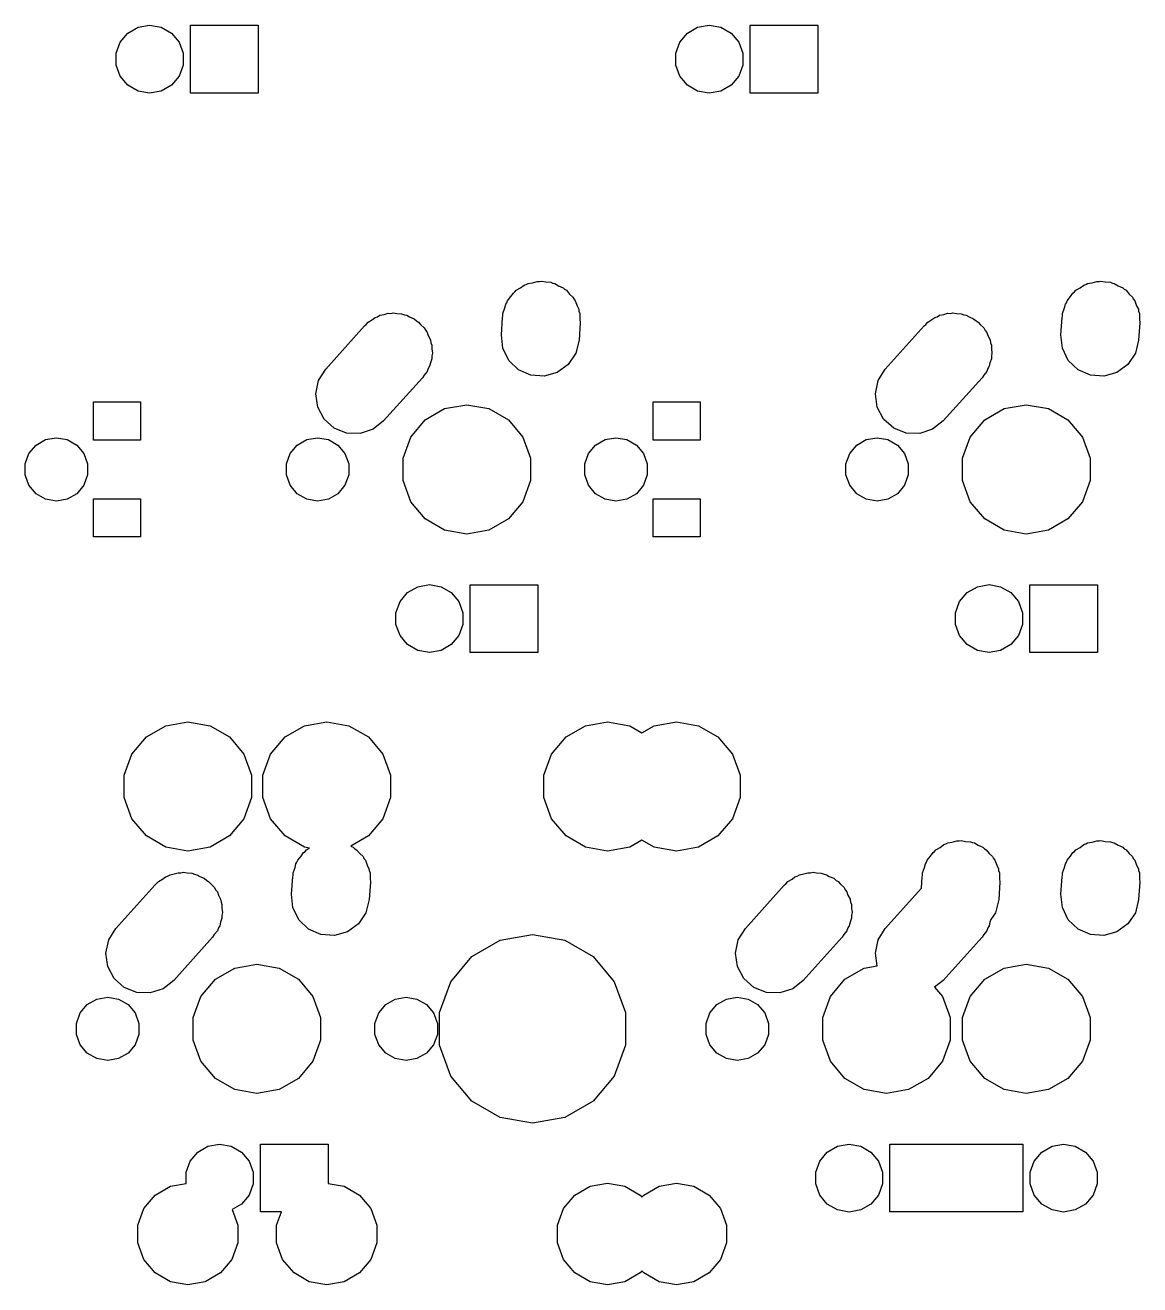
# Model space of a CAD drawing. Extents: x 50 to 349, y -142 to -48.
# Drawn here: x 218.33 to 256.27, y -142.07 to -99.17 of the extents above; entities that cross this region are included whole.
import ezdxf

# ---------------------------------------------------------------- set-up
doc = ezdxf.new("R2010")
doc.units = 0
doc.header["$MEASUREMENT"] = 0
doc.layers.add('BLACK', color=7, linetype='CONTINUOUS')

msp = doc.modelspace()

# ---------------------------------------------------------------- linework, layer by layer
at = {"layer": 'Black'}
for p, q in [((221.566, -99.7515), (221.824, -99.4438)), ((221.824, -99.4438), (222.172, -99.2429)), ((222.172, -99.2429), (222.567, -99.1731)), ((222.567, -99.1731), (222.963, -99.2429)), ((222.963, -99.2429), (223.311, -99.4438)), ((223.311, -99.4438), (223.569, -99.7515)), ((223.955, -101.483), (223.955, -99.1775)), ((223.955, -99.1775), (226.26, -99.1775)), ((226.26, -99.1775), (226.26, -101.483)), ((240.616, -99.7515), (240.874, -99.4438)), ((240.874, -99.4438), (241.222, -99.2429)), ((241.222, -99.2429), (241.617, -99.1731)), ((241.617, -99.1731), (242.013, -99.2429)), ((242.013, -99.2429), (242.361, -99.4438)), ((242.361, -99.4438), (242.619, -99.7515)), ((243.005, -101.483), (243.005, -99.1775)), ((243.005, -99.1775), (245.31, -99.1775)), ((245.31, -99.1775), (245.31, -101.483)), ((221.428, -100.129), (221.566, -99.7515)), ((223.569, -99.7515), (223.707, -100.129)), ((240.478, -100.129), (240.616, -99.7515)), ((242.619, -99.7515), (242.757, -100.129)), ((221.428, -100.531), (221.428, -100.129)), ((223.707, -100.129), (223.707, -100.531)), ((240.478, -100.531), (240.478, -100.129)), ((242.757, -100.129), (242.757, -100.531)), ((221.566, -100.908), (221.428, -100.531)), ((223.707, -100.531), (223.569, -100.908)), ((240.616, -100.908), (240.478, -100.531)), ((242.757, -100.531), (242.619, -100.908)), ((221.824, -101.216), (221.566, -100.908)), ((222.172, -101.417), (221.824, -101.216)), ((223.311, -101.216), (222.963, -101.417)), ((223.569, -100.908), (223.311, -101.216)), ((240.874, -101.216), (240.616, -100.908)), ((241.222, -101.417), (240.874, -101.216)), ((242.361, -101.216), (242.013, -101.417)), ((242.619, -100.908), (242.361, -101.216)), ((222.567, -101.487), (222.172, -101.417)), ((222.963, -101.417), (222.567, -101.487)), ((226.26, -101.483), (223.955, -101.483)), ((241.617, -101.487), (241.222, -101.417)), ((242.013, -101.417), (241.617, -101.487)), ((245.31, -101.483), (243.005, -101.483)), ((235.19, -108.119), (235.321, -108.023)), ((235.321, -108.023), (235.389, -108.004)), ((235.389, -108.004), (235.448, -107.97)), ((235.448, -107.97), (235.599, -107.943)), ((235.599, -107.943), (235.763, -107.896)), ((235.763, -107.896), (235.838, -107.901)), ((235.838, -107.901), (235.903, -107.89)), ((235.903, -107.89), (236.051, -107.916)), ((236.051, -107.916), (236.222, -107.928)), ((236.222, -107.928), (236.291, -107.958)), ((236.291, -107.958), (236.357, -107.97)), ((236.357, -107.97), (236.491, -108.047)), ((236.491, -108.047), (236.643, -108.115)), ((254.24, -108.119), (254.371, -108.023)), ((254.371, -108.023), (254.439, -108.004)), ((254.439, -108.004), (254.498, -107.97)), ((254.498, -107.97), (254.649, -107.943)), ((254.649, -107.943), (254.813, -107.896)), ((254.813, -107.896), (254.888, -107.901)), ((254.888, -107.901), (254.952, -107.89)), ((254.952, -107.89), (255.101, -107.916)), ((255.101, -107.916), (255.272, -107.928)), ((255.272, -107.928), (255.341, -107.958)), ((255.341, -107.958), (255.407, -107.97)), ((255.407, -107.97), (255.541, -108.047)), ((255.541, -108.047), (255.693, -108.115)), ((234.751, -108.555), (234.866, -108.417)), ((234.866, -108.417), (234.949, -108.294)), ((234.949, -108.294), (235.001, -108.256)), ((235.001, -108.256), (235.048, -108.201)), ((235.048, -108.201), (235.19, -108.119)), ((236.643, -108.115), (236.695, -108.165)), ((236.695, -108.165), (236.757, -108.201)), ((236.757, -108.201), (236.863, -108.327)), ((236.863, -108.327), (236.974, -108.434)), ((236.974, -108.434), (237.004, -108.495)), ((237.004, -108.495), (237.054, -108.555)), ((253.801, -108.555), (253.916, -108.417)), ((253.916, -108.417), (253.999, -108.294)), ((253.999, -108.294), (254.051, -108.256)), ((254.051, -108.256), (254.098, -108.201)), ((254.098, -108.201), (254.24, -108.119)), ((255.693, -108.115), (255.745, -108.165)), ((255.745, -108.165), (255.807, -108.201)), ((255.807, -108.201), (255.913, -108.327)), ((255.913, -108.327), (256.024, -108.434)), ((256.024, -108.434), (256.054, -108.495)), ((256.054, -108.495), (256.104, -108.555)), ((234.593, -108.989), (234.661, -108.802)), ((234.661, -108.802), (234.692, -108.676)), ((234.692, -108.676), (234.724, -108.629)), ((234.724, -108.629), (234.751, -108.555)), ((237.054, -108.555), (237.116, -108.724)), ((237.116, -108.724), (237.176, -108.847)), ((237.176, -108.847), (237.183, -108.907)), ((237.183, -108.907), (237.212, -108.989)), ((253.643, -108.989), (253.711, -108.802)), ((253.711, -108.802), (253.742, -108.676)), ((253.742, -108.676), (253.774, -108.629)), ((253.774, -108.629), (253.801, -108.555)), ((256.104, -108.555), (256.166, -108.724)), ((256.166, -108.724), (256.226, -108.847)), ((256.226, -108.847), (256.233, -108.907)), ((256.233, -108.907), (256.262, -108.989)), ((229.882, -109.409), (229.936, -109.366)), ((229.936, -109.366), (230.008, -109.281)), ((230.008, -109.281), (230.148, -109.2)), ((230.148, -109.2), (230.244, -109.125)), ((230.244, -109.125), (230.323, -109.099)), ((230.323, -109.099), (230.408, -109.05)), ((230.408, -109.05), (230.548, -109.025)), ((230.548, -109.025), (230.682, -108.982)), ((230.682, -108.982), (230.778, -108.985)), ((230.778, -108.985), (230.862, -108.97)), ((230.862, -108.97), (230.986, -108.992)), ((230.986, -108.992), (231.142, -108.997)), ((231.142, -108.997), (231.24, -109.037)), ((231.24, -109.037), (231.317, -109.05)), ((231.317, -109.05), (231.417, -109.108)), ((231.417, -109.108), (231.569, -109.169)), ((231.569, -109.169), (231.652, -109.243)), ((231.652, -109.243), (231.717, -109.281)), ((231.717, -109.281), (231.789, -109.366)), ((231.789, -109.366), (231.911, -109.476)), ((234.54, -109.715), (234.581, -109.123)), ((234.581, -109.123), (234.593, -109.076)), ((234.593, -109.076), (234.593, -108.989)), ((237.225, -109.305), (237.184, -109.897)), ((237.212, -108.989), (237.212, -109.188)), ((237.212, -109.188), (237.225, -109.305)), ((248.932, -109.409), (248.986, -109.366)), ((248.986, -109.366), (249.058, -109.281)), ((249.058, -109.281), (249.198, -109.2)), ((249.198, -109.2), (249.294, -109.125)), ((249.294, -109.125), (249.373, -109.099)), ((249.373, -109.099), (249.458, -109.05)), ((249.458, -109.05), (249.598, -109.025)), ((249.598, -109.025), (249.732, -108.982)), ((249.732, -108.982), (249.828, -108.985)), ((249.828, -108.985), (249.912, -108.97)), ((249.912, -108.97), (250.036, -108.992)), ((250.036, -108.992), (250.192, -108.997)), ((250.192, -108.997), (250.29, -109.037)), ((250.29, -109.037), (250.367, -109.05)), ((250.367, -109.05), (250.467, -109.108)), ((250.467, -109.108), (250.619, -109.169)), ((250.619, -109.169), (250.702, -109.243)), ((250.702, -109.243), (250.767, -109.281)), ((250.767, -109.281), (250.839, -109.366)), ((250.839, -109.366), (250.961, -109.476)), ((253.59, -109.715), (253.631, -109.123)), ((253.631, -109.123), (253.643, -109.076)), ((253.643, -109.076), (253.643, -108.989)), ((256.275, -109.305), (256.234, -109.897)), ((256.262, -108.989), (256.262, -109.188)), ((256.262, -109.188), (256.275, -109.305)), ((228.56, -110.882), (229.882, -109.409)), ((231.911, -109.476), (231.964, -109.575)), ((231.964, -109.575), (232.014, -109.635)), ((232.014, -109.635), (232.054, -109.743)), ((232.054, -109.743), (232.128, -109.882)), ((234.589, -110.173), (234.54, -109.715)), ((247.61, -110.882), (248.932, -109.409)), ((250.961, -109.476), (251.014, -109.575)), ((251.014, -109.575), (251.064, -109.635)), ((251.064, -109.635), (251.104, -109.743)), ((251.104, -109.743), (251.178, -109.882)), ((253.639, -110.173), (253.59, -109.715)), ((232.128, -109.882), (232.143, -109.988)), ((232.143, -109.988), (232.172, -110.069)), ((232.172, -110.069), (232.172, -110.195)), ((232.172, -110.195), (232.193, -110.337)), ((234.791, -110.586), (234.589, -110.173)), ((237.184, -109.897), (237.073, -110.344)), ((251.178, -109.882), (251.193, -109.988)), ((251.193, -109.988), (251.222, -110.069)), ((251.222, -110.069), (251.222, -110.195)), ((251.222, -110.195), (251.243, -110.337)), ((253.841, -110.586), (253.639, -110.173)), ((256.234, -109.897), (256.123, -110.344)), ((232.172, -110.531), (232.124, -110.665)), ((232.193, -110.337), (232.172, -110.434)), ((232.172, -110.434), (232.172, -110.531)), ((235.122, -110.905), (234.791, -110.586)), ((237.073, -110.344), (236.816, -110.726)), ((251.222, -110.531), (251.174, -110.665)), ((251.243, -110.337), (251.222, -110.434)), ((251.222, -110.434), (251.222, -110.531)), ((254.172, -110.905), (253.841, -110.586)), ((256.123, -110.344), (255.866, -110.726)), ((228.317, -111.272), (228.56, -110.882)), ((231.91, -111.09), (231.855, -111.178)), ((232.014, -110.965), (231.91, -111.09)), ((232.052, -110.861), (232.014, -110.965)), ((232.098, -110.788), (232.052, -110.861)), ((232.124, -110.665), (232.098, -110.788)), ((235.543, -111.092), (235.122, -110.905)), ((236.002, -111.124), (235.543, -111.092)), ((236.444, -110.997), (236.002, -111.124)), ((236.816, -110.726), (236.444, -110.997)), ((247.367, -111.272), (247.61, -110.882)), ((250.96, -111.09), (250.905, -111.178)), ((251.064, -110.965), (250.96, -111.09)), ((251.102, -110.861), (251.064, -110.965)), ((251.148, -110.788), (251.102, -110.861)), ((251.174, -110.665), (251.148, -110.788)), ((254.593, -111.092), (254.172, -110.905)), ((255.052, -111.124), (254.593, -111.092)), ((255.494, -110.997), (255.052, -111.124)), ((255.866, -110.726), (255.494, -110.997)), ((228.222, -111.723), (228.317, -111.272)), ((231.855, -111.178), (230.533, -112.651)), ((247.272, -111.723), (247.367, -111.272)), ((250.905, -111.178), (249.583, -112.651)), ((228.287, -112.178), (228.222, -111.723)), ((247.337, -112.178), (247.272, -111.723)), ((220.656, -113.3), (220.656, -112)), ((220.656, -112), (222.256, -112)), ((222.256, -112), (222.256, -113.3)), ((228.504, -112.584), (228.287, -112.178)), ((231.947, -112.613), (232.609, -112.231)), ((232.609, -112.231), (233.362, -112.098)), ((233.362, -112.098), (234.116, -112.231)), ((234.116, -112.231), (234.778, -112.613)), ((239.706, -113.3), (239.706, -112)), ((239.706, -112), (241.306, -112)), ((241.306, -112), (241.306, -113.3)), ((247.554, -112.584), (247.337, -112.178)), ((250.997, -112.613), (251.659, -112.231)), ((251.659, -112.231), (252.412, -112.098)), ((252.412, -112.098), (253.166, -112.231)), ((253.166, -112.231), (253.828, -112.613)), ((228.846, -112.891), (228.504, -112.584)), ((230.533, -112.651), (230.171, -112.935)), ((231.455, -113.199), (231.947, -112.613)), ((234.778, -112.613), (235.27, -113.199)), ((247.896, -112.891), (247.554, -112.584)), ((249.583, -112.651), (249.221, -112.935)), ((250.505, -113.199), (250.997, -112.613)), ((253.828, -112.613), (254.32, -113.199)), ((219.023, -113.286), (219.392, -113.221)), ((219.392, -113.221), (219.762, -113.286)), ((227.913, -113.286), (228.282, -113.221)), ((228.282, -113.221), (228.652, -113.286)), ((229.273, -113.063), (228.846, -112.891)), ((229.733, -113.078), (229.273, -113.063)), ((230.171, -112.935), (229.733, -113.078)), ((231.194, -113.918), (231.455, -113.199)), ((235.27, -113.199), (235.531, -113.918)), ((238.073, -113.286), (238.442, -113.221)), ((238.442, -113.221), (238.812, -113.286)), ((246.963, -113.286), (247.332, -113.221)), ((247.332, -113.221), (247.702, -113.286)), ((248.323, -113.063), (247.896, -112.891)), ((248.783, -113.078), (248.323, -113.063)), ((249.221, -112.935), (248.783, -113.078)), ((250.244, -113.918), (250.505, -113.199)), ((254.32, -113.199), (254.581, -113.918)), ((218.458, -113.76), (218.699, -113.473)), ((218.699, -113.473), (219.023, -113.286)), ((219.762, -113.286), (220.086, -113.473)), ((220.086, -113.473), (220.327, -113.76)), ((222.256, -113.3), (220.656, -113.3)), ((227.348, -113.76), (227.589, -113.473)), ((227.589, -113.473), (227.913, -113.286)), ((228.652, -113.286), (228.976, -113.473)), ((228.976, -113.473), (229.217, -113.76)), ((237.508, -113.76), (237.749, -113.473)), ((237.749, -113.473), (238.073, -113.286)), ((238.812, -113.286), (239.136, -113.473)), ((239.136, -113.473), (239.377, -113.76)), ((241.306, -113.3), (239.706, -113.3)), ((246.398, -113.76), (246.639, -113.473)), ((246.639, -113.473), (246.963, -113.286)), ((247.702, -113.286), (248.026, -113.473)), ((248.026, -113.473), (248.267, -113.76)), ((218.33, -114.113), (218.458, -113.76)), ((220.327, -113.76), (220.455, -114.113)), ((227.22, -114.113), (227.348, -113.76)), ((229.217, -113.76), (229.345, -114.113)), ((231.194, -114.682), (231.194, -113.918)), ((235.531, -113.918), (235.531, -114.682)), ((237.38, -114.113), (237.508, -113.76)), ((239.377, -113.76), (239.505, -114.113)), ((246.27, -114.113), (246.398, -113.76)), ((248.267, -113.76), (248.395, -114.113)), ((250.244, -114.682), (250.244, -113.918)), ((254.581, -113.918), (254.581, -114.682)), ((218.33, -114.487), (218.33, -114.113)), ((218.458, -114.84), (218.33, -114.487)), ((220.455, -114.487), (220.327, -114.84)), ((220.455, -114.113), (220.455, -114.487)), ((227.22, -114.487), (227.22, -114.113)), ((227.348, -114.84), (227.22, -114.487)), ((229.345, -114.487), (229.217, -114.84)), ((229.345, -114.113), (229.345, -114.487)), ((237.38, -114.487), (237.38, -114.113)), ((237.508, -114.84), (237.38, -114.487)), ((239.505, -114.487), (239.377, -114.84)), ((239.505, -114.113), (239.505, -114.487)), ((246.27, -114.487), (246.27, -114.113)), ((246.398, -114.84), (246.27, -114.487)), ((248.395, -114.487), (248.267, -114.84)), ((248.395, -114.113), (248.395, -114.487)), ((218.699, -115.127), (218.458, -114.84)), ((220.327, -114.84), (220.086, -115.127)), ((227.589, -115.127), (227.348, -114.84)), ((229.217, -114.84), (228.976, -115.127)), ((231.455, -115.401), (231.194, -114.682)), ((235.531, -114.682), (235.27, -115.401)), ((237.749, -115.127), (237.508, -114.84)), ((239.377, -114.84), (239.136, -115.127)), ((246.639, -115.127), (246.398, -114.84)), ((248.267, -114.84), (248.026, -115.127)), ((250.505, -115.401), (250.244, -114.682)), ((254.581, -114.682), (254.32, -115.401)), ((219.023, -115.314), (218.699, -115.127)), ((219.392, -115.379), (219.023, -115.314)), ((219.762, -115.314), (219.392, -115.379)), ((220.086, -115.127), (219.762, -115.314)), ((220.656, -116.6), (220.656, -115.3)), ((220.656, -115.3), (222.256, -115.3)), ((222.256, -115.3), (222.256, -116.6)), ((227.913, -115.314), (227.589, -115.127)), ((228.282, -115.379), (227.913, -115.314)), ((228.652, -115.314), (228.282, -115.379)), ((228.976, -115.127), (228.652, -115.314)), ((238.073, -115.314), (237.749, -115.127)), ((238.442, -115.379), (238.073, -115.314)), ((238.812, -115.314), (238.442, -115.379)), ((239.136, -115.127), (238.812, -115.314)), ((239.706, -116.6), (239.706, -115.3)), ((239.706, -115.3), (241.306, -115.3)), ((241.306, -115.3), (241.306, -116.6)), ((246.963, -115.314), (246.639, -115.127)), ((247.332, -115.379), (246.963, -115.314)), ((247.702, -115.314), (247.332, -115.379)), ((248.026, -115.127), (247.702, -115.314)), ((231.947, -115.987), (231.455, -115.401)), ((235.27, -115.401), (234.778, -115.987)), ((250.997, -115.987), (250.505, -115.401)), ((254.32, -115.401), (253.828, -115.987)), ((232.609, -116.369), (231.947, -115.987)), ((234.778, -115.987), (234.116, -116.369)), ((251.659, -116.369), (250.997, -115.987)), ((253.828, -115.987), (253.166, -116.369)), ((222.256, -116.6), (220.656, -116.6)), ((233.362, -116.502), (232.609, -116.369)), ((234.116, -116.369), (233.362, -116.502)), ((241.306, -116.6), (239.706, -116.6)), ((252.412, -116.502), (251.659, -116.369)), ((253.166, -116.369), (252.412, -116.502)), ((231.349, -118.494), (231.697, -118.293)), ((231.697, -118.293), (232.093, -118.223)), ((232.093, -118.223), (232.488, -118.293)), ((232.488, -118.293), (232.836, -118.494)), ((233.48, -120.532), (233.48, -118.227)), ((233.48, -118.227), (235.785, -118.227)), ((235.785, -118.227), (235.785, -120.532)), ((250.399, -118.494), (250.747, -118.293)), ((250.747, -118.293), (251.142, -118.223)), ((251.142, -118.223), (251.538, -118.293)), ((251.538, -118.293), (251.886, -118.494)), ((252.53, -120.532), (252.53, -118.227)), ((252.53, -118.227), (254.835, -118.227)), ((254.835, -118.227), (254.835, -120.532)), ((230.953, -119.179), (231.091, -118.802)), ((231.091, -118.802), (231.349, -118.494)), ((232.836, -118.494), (233.094, -118.802)), ((233.094, -118.802), (233.232, -119.179)), ((250.003, -119.179), (250.141, -118.802)), ((250.141, -118.802), (250.399, -118.494)), ((251.886, -118.494), (252.144, -118.802)), ((252.144, -118.802), (252.282, -119.179)), ((230.953, -119.581), (230.953, -119.179)), ((233.232, -119.179), (233.232, -119.581)), ((250.003, -119.581), (250.003, -119.179)), ((252.282, -119.179), (252.282, -119.581)), ((231.091, -119.958), (230.953, -119.581)), ((233.232, -119.581), (233.094, -119.958)), ((250.141, -119.958), (250.003, -119.581)), ((252.282, -119.581), (252.144, -119.958)), ((231.349, -120.266), (231.091, -119.958)), ((233.094, -119.958), (232.836, -120.266)), ((250.399, -120.266), (250.141, -119.958)), ((252.144, -119.958), (251.886, -120.266)), ((231.697, -120.467), (231.349, -120.266)), ((232.093, -120.537), (231.697, -120.467)), ((232.488, -120.467), (232.093, -120.537)), ((232.836, -120.266), (232.488, -120.467)), ((250.747, -120.467), (250.399, -120.266)), ((251.142, -120.537), (250.747, -120.467)), ((251.538, -120.467), (251.142, -120.537)), ((251.886, -120.266), (251.538, -120.467)), ((235.785, -120.532), (233.48, -120.532)), ((254.835, -120.532), (252.53, -120.532)), ((222.454, -123.408), (223.116, -123.026)), ((223.116, -123.026), (223.869, -122.893)), ((223.869, -122.893), (224.622, -123.026)), ((224.622, -123.026), (225.285, -123.408)), ((227.178, -123.408), (227.84, -123.026)), ((227.84, -123.026), (228.594, -122.893)), ((228.594, -122.893), (228.597, -122.893)), ((228.597, -122.893), (228.6, -122.893)), ((228.6, -122.893), (229.353, -123.026)), ((229.353, -123.026), (230.016, -123.408)), ((236.741, -123.408), (237.404, -123.026)), ((237.404, -123.026), (238.157, -122.893)), ((238.157, -122.893), (238.91, -123.026)), ((238.91, -123.026), (239.328, -123.267)), ((239.328, -123.267), (239.747, -123.026)), ((239.747, -123.026), (240.5, -122.893)), ((240.5, -122.893), (241.253, -123.026)), ((241.253, -123.026), (241.915, -123.408)), ((221.962, -123.994), (222.454, -123.408)), ((225.285, -123.408), (225.776, -123.994)), ((226.686, -123.994), (227.178, -123.408)), ((230.016, -123.408), (230.507, -123.994)), ((236.25, -123.994), (236.741, -123.408)), ((241.915, -123.408), (242.407, -123.994)), ((221.7, -124.713), (221.962, -123.994)), ((225.776, -123.994), (226.038, -124.713)), ((226.425, -124.713), (226.686, -123.994)), ((230.507, -123.994), (230.769, -124.713)), ((235.988, -124.713), (236.25, -123.994)), ((242.407, -123.994), (242.669, -124.713)), ((221.7, -125.477), (221.7, -124.713)), ((226.038, -124.713), (226.038, -125.477)), ((226.425, -125.477), (226.425, -124.713)), ((230.769, -124.713), (230.769, -125.477)), ((235.988, -125.477), (235.988, -124.713)), ((242.669, -124.713), (242.669, -125.477)), ((221.962, -126.196), (221.7, -125.477)), ((226.038, -125.477), (225.776, -126.196)), ((226.686, -126.196), (226.425, -125.477)), ((230.769, -125.477), (230.507, -126.196)), ((236.25, -126.196), (235.988, -125.477)), ((242.669, -125.477), (242.407, -126.196)), ((222.454, -126.782), (221.962, -126.196)), ((225.776, -126.196), (225.285, -126.782)), ((227.178, -126.782), (226.686, -126.196)), ((230.507, -126.196), (230.016, -126.782)), ((236.741, -126.782), (236.25, -126.196)), ((242.407, -126.196), (241.915, -126.782)), ((223.116, -127.164), (222.454, -126.782)), ((225.285, -126.782), (224.622, -127.164)), ((227.84, -127.164), (227.178, -126.782)), ((230.016, -126.782), (229.416, -127.128)), ((237.404, -127.164), (236.741, -126.782)), ((239.328, -126.923), (238.91, -127.164)), ((239.747, -127.164), (239.328, -126.923)), ((241.915, -126.782), (241.253, -127.164)), ((249.887, -126.993), (250.051, -126.946)), ((250.051, -126.946), (250.125, -126.951)), ((250.125, -126.951), (250.19, -126.94)), ((250.19, -126.94), (250.338, -126.966)), ((254.649, -126.993), (254.813, -126.946)), ((254.813, -126.946), (254.888, -126.951)), ((254.888, -126.951), (254.952, -126.94)), ((254.952, -126.94), (255.101, -126.966)), ((223.869, -127.297), (223.116, -127.164)), ((224.622, -127.164), (223.869, -127.297)), ((227.722, -127.467), (227.805, -127.344)), ((227.805, -127.344), (227.858, -127.306)), ((228.004, -127.193), (227.84, -127.164)), ((227.858, -127.306), (227.904, -127.251)), ((227.904, -127.251), (228.004, -127.193)), ((229.416, -127.128), (229.499, -127.165)), ((229.499, -127.165), (229.551, -127.215)), ((229.551, -127.215), (229.614, -127.251)), ((229.614, -127.251), (229.719, -127.377)), ((229.719, -127.377), (229.83, -127.484)), ((238.157, -127.297), (237.404, -127.164)), ((238.91, -127.164), (238.157, -127.297)), ((240.5, -127.297), (239.747, -127.164)), ((241.253, -127.164), (240.5, -127.297)), ((249.154, -127.467), (249.236, -127.344)), ((249.236, -127.344), (249.289, -127.306)), ((249.289, -127.306), (249.335, -127.251)), ((249.335, -127.251), (249.477, -127.169)), ((249.477, -127.169), (249.608, -127.073)), ((249.608, -127.073), (249.677, -127.054)), ((249.677, -127.054), (249.735, -127.02)), ((249.735, -127.02), (249.887, -126.993)), ((250.338, -126.966), (250.51, -126.978)), ((250.51, -126.978), (250.579, -127.008)), ((250.579, -127.008), (250.645, -127.02)), ((250.645, -127.02), (250.778, -127.097)), ((250.778, -127.097), (250.93, -127.165)), ((250.93, -127.165), (250.983, -127.215)), ((250.983, -127.215), (251.045, -127.251)), ((251.045, -127.251), (251.15, -127.377)), ((251.15, -127.377), (251.262, -127.484)), ((253.916, -127.467), (253.999, -127.344)), ((253.999, -127.344), (254.051, -127.306)), ((254.051, -127.306), (254.098, -127.251)), ((254.098, -127.251), (254.24, -127.169)), ((254.24, -127.169), (254.371, -127.073)), ((254.371, -127.073), (254.439, -127.054)), ((254.439, -127.054), (254.498, -127.02)), ((254.498, -127.02), (254.649, -126.993)), ((255.101, -126.966), (255.272, -126.978)), ((255.272, -126.978), (255.341, -127.008)), ((255.341, -127.008), (255.407, -127.02)), ((255.407, -127.02), (255.541, -127.097)), ((255.541, -127.097), (255.693, -127.165)), ((255.693, -127.165), (255.745, -127.215)), ((255.745, -127.215), (255.807, -127.251)), ((255.807, -127.251), (255.913, -127.377)), ((255.913, -127.377), (256.024, -127.484)), ((227.517, -127.852), (227.548, -127.726)), ((227.548, -127.726), (227.58, -127.679)), ((227.58, -127.679), (227.607, -127.605)), ((227.607, -127.605), (227.722, -127.467)), ((229.83, -127.484), (229.86, -127.545)), ((229.86, -127.545), (229.911, -127.605)), ((229.911, -127.605), (229.972, -127.774)), ((229.972, -127.774), (230.032, -127.897)), ((248.948, -127.852), (248.979, -127.726)), ((248.979, -127.726), (249.011, -127.679)), ((249.011, -127.679), (249.038, -127.605)), ((249.038, -127.605), (249.154, -127.467)), ((251.262, -127.484), (251.291, -127.545)), ((251.291, -127.545), (251.342, -127.605)), ((251.342, -127.605), (251.403, -127.774)), ((251.403, -127.774), (251.464, -127.897)), ((253.711, -127.852), (253.742, -127.726)), ((253.742, -127.726), (253.774, -127.679)), ((253.774, -127.679), (253.801, -127.605)), ((253.801, -127.605), (253.916, -127.467)), ((256.024, -127.484), (256.054, -127.545)), ((256.054, -127.545), (256.104, -127.605)), ((256.104, -127.605), (256.166, -127.774)), ((256.166, -127.774), (256.226, -127.897)), ((223.005, -128.25), (223.101, -128.175)), ((223.101, -128.175), (223.18, -128.149)), ((223.18, -128.149), (223.264, -128.1)), ((223.264, -128.1), (223.404, -128.075)), ((223.404, -128.075), (223.538, -128.032)), ((223.538, -128.032), (223.634, -128.035)), ((223.634, -128.035), (223.719, -128.02)), ((223.719, -128.02), (223.843, -128.042)), ((223.843, -128.042), (223.998, -128.047)), ((223.998, -128.047), (224.096, -128.087)), ((224.096, -128.087), (224.174, -128.1)), ((224.174, -128.1), (224.273, -128.158)), ((224.273, -128.158), (224.425, -128.219)), ((224.425, -128.219), (224.508, -128.293)), ((227.396, -128.765), (227.437, -128.173)), ((227.437, -128.173), (227.449, -128.126)), ((227.449, -128.039), (227.517, -127.852)), ((227.449, -128.126), (227.449, -128.039)), ((230.032, -127.897), (230.039, -127.957)), ((230.039, -127.957), (230.069, -128.039)), ((230.069, -128.039), (230.069, -128.238)), ((230.069, -128.238), (230.081, -128.355)), ((244.436, -128.25), (244.532, -128.175)), ((244.532, -128.175), (244.611, -128.149)), ((244.611, -128.149), (244.695, -128.1)), ((244.695, -128.1), (244.835, -128.075)), ((244.835, -128.075), (244.969, -128.032)), ((244.969, -128.032), (245.065, -128.035)), ((245.065, -128.035), (245.15, -128.02)), ((245.15, -128.02), (245.274, -128.042)), ((245.274, -128.042), (245.429, -128.047)), ((245.429, -128.047), (245.528, -128.087)), ((245.528, -128.087), (245.605, -128.1)), ((245.605, -128.1), (245.704, -128.158)), ((245.704, -128.158), (245.856, -128.219)), ((245.856, -128.219), (245.939, -128.293)), ((248.842, -128.559), (248.869, -128.173)), ((248.869, -128.173), (248.88, -128.126)), ((248.88, -128.039), (248.948, -127.852)), ((248.88, -128.126), (248.88, -128.039)), ((251.464, -127.897), (251.47, -127.957)), ((251.47, -127.957), (251.5, -128.039)), ((251.5, -128.039), (251.5, -128.238)), ((251.5, -128.238), (251.512, -128.355)), ((253.59, -128.765), (253.631, -128.173)), ((253.631, -128.173), (253.643, -128.126)), ((253.643, -128.039), (253.711, -127.852)), ((253.643, -128.126), (253.643, -128.039)), ((256.226, -127.897), (256.233, -127.957)), ((256.233, -127.957), (256.262, -128.039)), ((256.262, -128.039), (256.262, -128.238)), ((256.262, -128.238), (256.275, -128.355)), ((221.417, -129.932), (222.738, -128.459)), ((222.738, -128.459), (222.792, -128.416)), ((222.792, -128.416), (222.864, -128.331)), ((222.864, -128.331), (223.005, -128.25)), ((224.508, -128.293), (224.574, -128.331)), ((224.574, -128.331), (224.645, -128.416)), ((224.645, -128.416), (224.767, -128.526)), ((224.767, -128.526), (224.82, -128.625)), ((224.82, -128.625), (224.871, -128.685)), ((230.081, -128.355), (230.04, -128.947)), ((242.848, -129.932), (244.17, -128.459)), ((244.17, -128.459), (244.224, -128.416)), ((244.224, -128.416), (244.295, -128.331)), ((244.295, -128.331), (244.436, -128.25)), ((245.939, -128.293), (246.005, -128.331)), ((246.005, -128.331), (246.076, -128.416)), ((246.076, -128.416), (246.199, -128.526)), ((246.199, -128.526), (246.251, -128.625)), ((246.251, -128.625), (246.302, -128.685)), ((247.61, -129.932), (248.842, -128.559)), ((251.512, -128.355), (251.471, -128.947)), ((256.275, -128.355), (256.234, -128.947)), ((224.871, -128.685), (224.91, -128.793)), ((224.91, -128.793), (224.984, -128.932)), ((224.984, -128.932), (224.999, -129.038)), ((224.999, -129.038), (225.029, -129.119)), ((227.445, -129.223), (227.396, -128.765)), ((230.04, -128.947), (229.929, -129.394)), ((246.302, -128.685), (246.341, -128.793)), ((246.341, -128.793), (246.415, -128.932)), ((246.415, -128.932), (246.43, -129.038)), ((246.43, -129.038), (246.46, -129.119)), ((251.471, -128.947), (251.361, -129.394)), ((253.639, -129.223), (253.59, -128.765)), ((256.234, -128.947), (256.123, -129.394)), ((225.029, -129.119), (225.029, -129.245)), ((225.029, -129.245), (225.049, -129.387)), ((225.049, -129.387), (225.029, -129.484)), ((225.029, -129.484), (225.029, -129.581)), ((227.647, -129.636), (227.445, -129.223)), ((229.929, -129.394), (229.672, -129.776)), ((246.46, -129.119), (246.46, -129.245)), ((246.46, -129.245), (246.48, -129.387)), ((246.48, -129.387), (246.46, -129.484)), ((246.46, -129.484), (246.46, -129.581)), ((251.361, -129.394), (251.208, -129.621)), ((253.841, -129.636), (253.639, -129.223)), ((256.123, -129.394), (255.866, -129.776)), ((221.173, -130.322), (221.417, -129.932)), ((224.909, -129.911), (224.871, -130.015)), ((224.954, -129.838), (224.909, -129.911)), ((224.98, -129.715), (224.954, -129.838)), ((225.029, -129.581), (224.98, -129.715)), ((227.978, -129.955), (227.647, -129.636)), ((228.399, -130.142), (227.978, -129.955)), ((229.672, -129.776), (229.3, -130.047)), ((242.605, -130.322), (242.848, -129.932)), ((246.34, -129.911), (246.302, -130.015)), ((246.385, -129.838), (246.34, -129.911)), ((246.411, -129.715), (246.385, -129.838)), ((246.46, -129.581), (246.411, -129.715)), ((247.367, -130.322), (247.61, -129.932)), ((251.102, -129.911), (251.064, -130.015)), ((251.148, -129.838), (251.102, -129.911)), ((251.174, -129.715), (251.148, -129.838)), ((251.208, -129.621), (251.174, -129.715)), ((254.172, -129.955), (253.841, -129.636)), ((254.593, -130.142), (254.172, -129.955)), ((255.866, -129.776), (255.494, -130.047)), ((221.079, -130.773), (221.173, -130.322)), ((224.711, -130.228), (223.389, -131.701)), ((224.766, -130.14), (224.711, -130.228)), ((224.871, -130.015), (224.766, -130.14)), ((228.858, -130.174), (228.399, -130.142)), ((229.3, -130.047), (228.858, -130.174)), ((233.538, -130.889), (234.504, -130.331)), ((234.504, -130.331), (235.602, -130.138)), ((235.602, -130.138), (236.701, -130.331)), ((236.701, -130.331), (237.667, -130.889)), ((242.51, -130.773), (242.605, -130.322)), ((246.142, -130.228), (244.82, -131.701)), ((246.197, -130.14), (246.142, -130.228)), ((246.302, -130.015), (246.197, -130.14)), ((247.272, -130.773), (247.367, -130.322)), ((250.905, -130.228), (249.583, -131.701)), ((250.96, -130.14), (250.905, -130.228)), ((251.064, -130.015), (250.96, -130.14)), ((255.052, -130.174), (254.593, -130.142)), ((255.494, -130.047), (255.052, -130.174)), ((221.143, -131.228), (221.079, -130.773)), ((242.575, -131.228), (242.51, -130.773)), ((247.334, -131.203), (247.272, -130.773)), ((221.36, -131.634), (221.143, -131.228)), ((225.466, -131.281), (226.219, -131.148)), ((226.219, -131.148), (226.972, -131.281)), ((232.821, -131.744), (233.538, -130.889)), ((237.667, -130.889), (238.384, -131.744)), ((242.791, -131.634), (242.575, -131.228)), ((246.897, -131.281), (247.334, -131.203)), ((251.659, -131.281), (252.412, -131.148)), ((252.412, -131.148), (253.166, -131.281)), ((221.703, -131.941), (221.36, -131.634)), ((224.312, -132.249), (224.803, -131.663)), ((224.803, -131.663), (225.466, -131.281)), ((226.972, -131.281), (227.634, -131.663)), ((227.634, -131.663), (228.126, -132.249)), ((243.134, -131.941), (242.791, -131.634)), ((245.743, -132.249), (246.234, -131.663)), ((246.234, -131.663), (246.897, -131.281)), ((250.505, -132.249), (250.997, -131.663)), ((250.997, -131.663), (251.659, -131.281)), ((253.166, -131.281), (253.828, -131.663)), ((253.828, -131.663), (254.32, -132.249)), ((222.13, -132.113), (221.703, -131.941)), ((223.027, -131.985), (222.59, -132.128)), ((223.389, -131.701), (223.027, -131.985)), ((232.439, -132.792), (232.821, -131.744)), ((238.384, -131.744), (238.766, -132.792)), ((243.561, -132.113), (243.134, -131.941)), ((244.458, -131.985), (244.021, -132.128)), ((244.82, -131.701), (244.458, -131.985)), ((249.583, -131.701), (249.29, -131.931)), ((249.29, -131.931), (249.557, -132.249)), ((220.204, -132.81), (220.445, -132.523)), ((220.445, -132.523), (220.77, -132.336)), ((220.77, -132.336), (221.139, -132.271)), ((221.139, -132.271), (221.508, -132.336)), ((221.508, -132.336), (221.832, -132.523)), ((221.832, -132.523), (222.073, -132.81)), ((222.59, -132.128), (222.13, -132.113)), ((224.05, -132.968), (224.312, -132.249)), ((228.126, -132.249), (228.388, -132.968)), ((230.364, -132.81), (230.605, -132.523)), ((230.605, -132.523), (230.93, -132.336)), ((230.93, -132.336), (231.299, -132.271)), ((231.299, -132.271), (231.668, -132.336)), ((231.668, -132.336), (231.992, -132.523)), ((231.992, -132.523), (232.233, -132.81)), ((241.635, -132.81), (241.876, -132.523)), ((241.876, -132.523), (242.201, -132.336)), ((242.201, -132.336), (242.57, -132.271)), ((242.57, -132.271), (242.939, -132.336)), ((242.939, -132.336), (243.264, -132.523)), ((243.264, -132.523), (243.505, -132.81)), ((244.021, -132.128), (243.561, -132.113)), ((245.481, -132.968), (245.743, -132.249)), ((249.557, -132.249), (249.819, -132.968)), ((250.244, -132.968), (250.505, -132.249)), ((254.32, -132.249), (254.581, -132.968)), ((220.076, -133.163), (220.204, -132.81)), ((222.073, -132.81), (222.201, -133.163)), ((230.236, -133.163), (230.364, -132.81)), ((232.233, -132.81), (232.361, -133.163)), ((232.439, -133.908), (232.439, -132.792)), ((238.766, -132.792), (238.766, -133.908)), ((241.507, -133.163), (241.635, -132.81)), ((243.505, -132.81), (243.633, -133.163)), ((220.076, -133.537), (220.076, -133.163)), ((222.201, -133.163), (222.201, -133.537)), ((224.05, -133.732), (224.05, -132.968)), ((228.388, -132.968), (228.388, -133.732)), ((230.236, -133.537), (230.236, -133.163)), ((232.361, -133.163), (232.361, -133.537)), ((241.507, -133.537), (241.507, -133.163)), ((243.633, -133.163), (243.633, -133.537)), ((245.481, -133.732), (245.481, -132.968)), ((249.819, -132.968), (249.819, -133.732)), ((250.244, -133.732), (250.244, -132.968)), ((254.581, -132.968), (254.581, -133.732)), ((220.204, -133.89), (220.076, -133.537)), ((222.201, -133.537), (222.073, -133.89)), ((224.312, -134.451), (224.05, -133.732)), ((228.388, -133.732), (228.126, -134.451)), ((230.364, -133.89), (230.236, -133.537)), ((232.361, -133.537), (232.233, -133.89)), ((241.635, -133.89), (241.507, -133.537)), ((243.633, -133.537), (243.505, -133.89)), ((245.743, -134.451), (245.481, -133.732)), ((249.819, -133.732), (249.557, -134.451)), ((250.505, -134.451), (250.244, -133.732)), ((254.581, -133.732), (254.32, -134.451)), ((220.445, -134.177), (220.204, -133.89)), ((220.77, -134.364), (220.445, -134.177)), ((221.832, -134.177), (221.508, -134.364)), ((222.073, -133.89), (221.832, -134.177)), ((230.605, -134.177), (230.364, -133.89)), ((230.93, -134.364), (230.605, -134.177)), ((231.992, -134.177), (231.668, -134.364)), ((232.233, -133.89), (231.992, -134.177)), ((232.821, -134.956), (232.439, -133.908)), ((238.766, -133.908), (238.384, -134.956)), ((241.876, -134.177), (241.635, -133.89)), ((242.201, -134.364), (241.876, -134.177)), ((243.264, -134.177), (242.939, -134.364)), ((243.505, -133.89), (243.264, -134.177)), ((221.139, -134.429), (220.77, -134.364)), ((221.508, -134.364), (221.139, -134.429)), ((224.803, -135.037), (224.312, -134.451)), ((228.126, -134.451), (227.634, -135.037)), ((231.299, -134.429), (230.93, -134.364)), ((231.668, -134.364), (231.299, -134.429)), ((242.57, -134.429), (242.201, -134.364)), ((242.939, -134.364), (242.57, -134.429)), ((246.234, -135.037), (245.743, -134.451)), ((249.557, -134.451), (249.066, -135.037)), ((250.997, -135.037), (250.505, -134.451)), ((254.32, -134.451), (253.828, -135.037)), ((225.466, -135.419), (224.803, -135.037)), ((227.634, -135.037), (226.972, -135.419)), ((233.538, -135.811), (232.821, -134.956)), ((238.384, -134.956), (237.667, -135.811)), ((246.897, -135.419), (246.234, -135.037)), ((249.066, -135.037), (248.403, -135.419)), ((251.659, -135.419), (250.997, -135.037)), ((253.828, -135.037), (253.166, -135.419)), ((226.219, -135.552), (225.466, -135.419)), ((226.972, -135.419), (226.219, -135.552)), ((247.65, -135.552), (246.897, -135.419)), ((248.403, -135.419), (247.65, -135.552)), ((252.412, -135.552), (251.659, -135.419)), ((253.166, -135.419), (252.412, -135.552)), ((234.504, -136.369), (233.538, -135.811)), ((237.667, -135.811), (236.701, -136.369)), ((235.602, -136.562), (234.504, -136.369)), ((236.701, -136.369), (235.602, -136.562)), ((223.947, -137.852), (224.205, -137.544)), ((224.205, -137.544), (224.553, -137.343)), ((224.553, -137.343), (224.949, -137.273)), ((224.949, -137.273), (225.344, -137.343)), ((225.344, -137.343), (225.692, -137.544)), ((225.692, -137.544), (225.951, -137.852)), ((226.336, -139.582), (226.336, -137.278)), ((226.336, -137.278), (228.641, -137.278)), ((228.641, -137.278), (228.641, -138.612)), ((245.378, -137.852), (245.636, -137.544)), ((245.636, -137.544), (245.984, -137.343)), ((245.984, -137.343), (246.38, -137.273)), ((246.38, -137.273), (246.776, -137.343)), ((246.776, -137.343), (247.124, -137.544)), ((247.124, -137.544), (247.382, -137.852)), ((247.767, -137.278), (250.072, -137.278)), ((247.767, -139.582), (247.767, -137.278)), ((250.072, -137.278), (252.295, -137.278)), ((252.295, -137.278), (252.295, -139.582)), ((252.681, -137.852), (252.939, -137.544)), ((252.939, -137.544), (253.287, -137.343)), ((253.287, -137.343), (253.682, -137.273)), ((253.682, -137.273), (254.078, -137.343)), ((254.078, -137.343), (254.426, -137.544)), ((254.426, -137.544), (254.684, -137.852)), ((223.809, -138.229), (223.947, -137.852)), ((225.951, -137.852), (226.088, -138.229)), ((245.241, -138.229), (245.378, -137.852)), ((247.382, -137.852), (247.519, -138.229)), ((252.543, -138.229), (252.681, -137.852)), ((254.684, -137.852), (254.822, -138.229)), ((223.809, -138.615), (223.809, -138.229)), ((226.088, -138.229), (226.088, -138.631)), ((245.241, -138.631), (245.241, -138.229)), ((247.519, -138.229), (247.519, -138.631)), ((252.543, -138.631), (252.543, -138.229)), ((254.822, -138.229), (254.822, -138.631)), ((222.757, -139.009), (223.277, -138.709)), ((223.277, -138.709), (223.809, -138.615)), ((226.088, -138.631), (225.951, -139.008)), ((228.641, -138.612), (229.192, -138.709)), ((229.192, -138.709), (229.712, -139.009)), ((237.044, -139.009), (237.565, -138.709)), ((237.565, -138.709), (238.157, -138.604)), ((238.157, -138.604), (238.749, -138.709)), ((238.749, -138.709), (239.269, -139.009)), ((239.388, -139.009), (239.908, -138.709)), ((239.908, -138.709), (240.5, -138.604)), ((240.5, -138.604), (241.092, -138.709)), ((241.092, -138.709), (241.612, -139.009)), ((245.378, -139.008), (245.241, -138.631)), ((247.519, -138.631), (247.382, -139.008)), ((252.681, -139.008), (252.543, -138.631)), ((254.822, -138.631), (254.684, -139.008)), ((222.371, -139.47), (222.757, -139.009)), ((225.692, -139.316), (225.378, -139.498)), ((225.951, -139.008), (225.692, -139.316)), ((229.712, -139.009), (230.099, -139.47)), ((236.658, -139.47), (237.044, -139.009)), ((239.269, -139.009), (239.328, -139.08)), ((239.328, -139.08), (239.388, -139.009)), ((241.612, -139.009), (241.999, -139.47)), ((245.636, -139.316), (245.378, -139.008)), ((245.984, -139.517), (245.636, -139.316)), ((247.124, -139.316), (246.776, -139.517)), ((247.382, -139.008), (247.124, -139.316)), ((252.939, -139.316), (252.681, -139.008)), ((253.287, -139.517), (252.939, -139.316)), ((254.426, -139.316), (254.078, -139.517)), ((254.684, -139.008), (254.426, -139.316)), ((222.165, -140.034), (222.371, -139.47)), ((225.378, -139.498), (225.574, -140.034)), ((227.054, -139.582), (226.336, -139.582)), ((226.889, -140.034), (227.054, -139.582)), ((230.099, -139.47), (230.304, -140.034)), ((236.452, -140.034), (236.658, -139.47)), ((241.999, -139.47), (242.204, -140.034)), ((246.38, -139.587), (245.984, -139.517)), ((246.776, -139.517), (246.38, -139.587)), ((249.99, -139.582), (247.767, -139.582)), ((250.072, -139.582), (249.99, -139.582)), ((252.295, -139.582), (250.072, -139.582)), ((253.682, -139.587), (253.287, -139.517)), ((254.078, -139.517), (253.682, -139.587)), ((222.165, -140.636), (222.165, -140.034)), ((225.574, -140.034), (225.574, -140.636)), ((226.889, -140.636), (226.889, -140.034)), ((230.304, -140.034), (230.304, -140.636)), ((236.452, -140.636), (236.452, -140.034)), ((242.204, -140.034), (242.204, -140.636)), ((222.371, -141.2), (222.165, -140.636)), ((225.574, -140.636), (225.368, -141.2)), ((227.095, -141.2), (226.889, -140.636)), ((230.304, -140.636), (230.099, -141.2)), ((236.658, -141.2), (236.452, -140.636)), ((242.204, -140.636), (241.999, -141.2)), ((222.757, -141.661), (222.371, -141.2)), ((225.368, -141.2), (224.982, -141.661)), ((227.481, -141.661), (227.095, -141.2)), ((230.099, -141.2), (229.712, -141.661)), ((237.044, -141.661), (236.658, -141.2)), ((241.999, -141.2), (241.612, -141.661)), ((223.277, -141.961), (222.757, -141.661)), ((223.869, -142.066), (223.277, -141.961)), ((224.461, -141.961), (223.869, -142.066)), ((224.982, -141.661), (224.461, -141.961)), ((228.002, -141.961), (227.481, -141.661)), ((228.594, -142.066), (228.002, -141.961)), ((229.192, -141.961), (228.6, -142.066)), ((229.712, -141.661), (229.192, -141.961)), ((237.565, -141.961), (237.044, -141.661)), ((238.157, -142.066), (237.565, -141.961)), ((238.749, -141.961), (238.157, -142.066)), ((239.269, -141.661), (238.749, -141.961)), ((239.328, -141.59), (239.269, -141.661)), ((239.388, -141.661), (239.328, -141.59)), ((239.908, -141.961), (239.388, -141.661)), ((240.5, -142.066), (239.908, -141.961)), ((241.092, -141.961), (240.5, -142.066)), ((241.612, -141.661), (241.092, -141.961)), ((228.597, -142.065), (228.594, -142.066)), ((228.6, -142.066), (228.597, -142.065))]:
    msp.add_line(p, q, dxfattribs=at)

doc.saveas('drawing.dxf')
